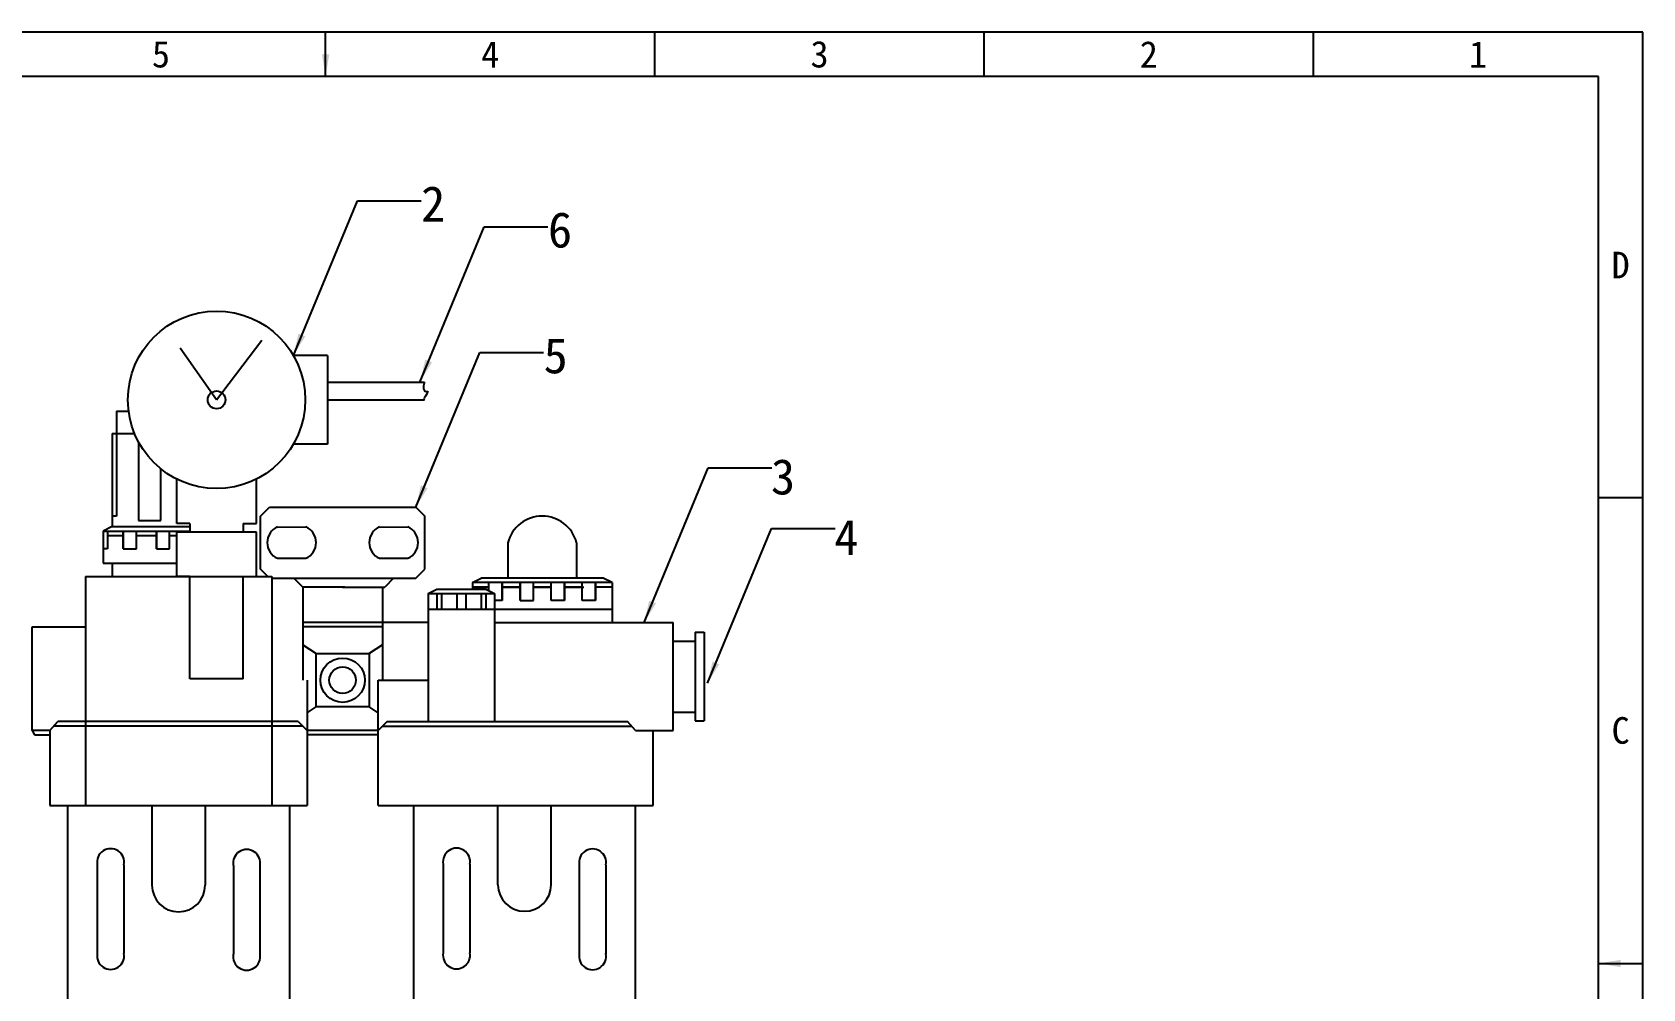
# Model space of a CAD drawing. Header units: millimetres. Extents: x 547 to 2149, y 622 to 1790.
# Drawn here: x 1966.1 to 2147.7, y 1443.4 to 1551.3 of the extents above; entities that cross this region are included whole.
import ezdxf

# ---------------------------------------------------------------- set-up
doc = ezdxf.new("R2010")
doc.units = ezdxf.units.MM
for name, color, linetype in [('仅图框使用', 7, 'Continuous'), ('元器件与线路', 7, 'Continuous'), ('英文数字标注', 3, 'Continuous')]:
    doc.layers.add(name, color=color, linetype=linetype)
doc.styles.get("Standard").update_dxf_attribs({"font": 'txt', "bigfont": 'gbcbig.shx'})
doc.dimstyles.new('ISO-25', dxfattribs={"dimtxt": 2.5, "dimasz": 2.5, "dimexe": 1.25, "dimexo": 0.625, "dimtad": 1, "dimtxsty": 'Standard', "dimcen": 2.5, "dimadec": 0, "dimazin": 0, "dimtfac": 1, "dimtmove": 0, "dimatfit": 3, "dimfxl": 0, "dimarcsym": 0})
doc.dimstyles.get("Standard").update_dxf_attribs({"dimtxt": 2, "dimasz": 3, "dimexe": 0.18, "dimexo": 0.0625, "dimgap": 0.09, "dimtad": 0, "dimtih": 1, "dimtoh": 1, "dimdec": 4, "dimzin": 0, "dimdsep": 46, "dimtxsty": 'Standard', "dimcen": 0.09, "dimaunit": 1, "dimadec": 0, "dimazin": 0, "dimtfac": 1, "dimtdec": 4, "dimtofl": 0, "dimtmove": 0, "dimatfit": 3, "dimfxl": 0, "dimtolj": 1, "dimtzin": 0, "dimarcsym": 0})

# ---------------------------------------------------------------- blocks, each defined once
blk = doc.blocks.new('电子压力表')
at = {"color": 1}
blk.add_line((0, 0), (-8.19, 11.64), dxfattribs=at)
at = {"color": 3}
blk.add_line((0, 0), (10.2, 13.48), dxfattribs=at)
for p, q in [((25, 10), (17.32, 10)), ((25, 10), (25, -10)), ((0, 0), (0, 0)), ((25, -10), (17.32, -10)), ((-9, -27.86), (-9, -17.86)), ((9, -27.86), (9, -17.86)), ((-6, -27.86), (-9, -27.86)), ((-6, -27.86), (-6, -29.86)), ((6, -27.86), (6, -29.86)), ((6, -27.86), (9, -27.86)), ((-9, -39.86), (-9, -29.86)), ((9, -29.86), (-9, -29.86)), ((9, -39.86), (9, -29.86)), ((-6, -39.86), (-9, -39.86)), ((-6, -62.89), (-6, -39.86)), ((6, -62.89), (6, -39.86)), ((6, -39.86), (9, -39.86)), ((6, -62.89), (-6, -62.89))]:
    blk.add_line(p, q)
for radius in [20, 2]:
    blk.add_circle((0, 0), radius)

msp = doc.modelspace()

# ---------------------------------------------------------------- linework, layer by layer
at = {"layer": '仅图框使用'}
for p, q in [((2147.66, 1551.28), (1850.66, 1551.28)), ((2036.28, 1546.28), (2036.28, 1551.28)), ((2073.41, 1546.28), (2073.41, 1551.28)), ((2110.53, 1546.28), (2110.53, 1551.28)), ((2147.66, 1341.28), (2147.66, 1551.28)), ((2142.66, 1546.28), (1855.66, 1546.28)), ((2142.66, 1346.28), (2142.66, 1546.28)), ((2147.66, 1498.78), (2142.66, 1498.78))]:
    msp.add_line(p, q, dxfattribs=at)
at = {"layer": '元器件与线路', "ltscale": 0.3}
for p, q in [((1999.37, 1511.83), (2010.32, 1511.83)), ((1999.37, 1509.83), (2010.32, 1509.83))]:
    msp.add_line(p, q, dxfattribs=at)
at = {"layer": '元器件与线路'}
for p, q in [((1975.58, 1508.55), (1976.95, 1508.55)), ((1975.58, 1508.55), (1975.58, 1496.72)), ((1975.08, 1506.05), (1975.08, 1495.54)), ((1975.08, 1506.05), (1977.61, 1506.05)), ((1978.08, 1505.05), (1978.08, 1496.22)), ((1980.58, 1496.22), (1980.58, 1502.05)), ((1975.58, 1496.72), (1975.08, 1496.72)), ((1978.08, 1496.22), (1980.58, 1496.22)), ((1991.83, 1496.72), (1992.83, 1497.72)), ((1991.83, 1490.72), (1991.83, 1496.72)), ((1992.83, 1497.72), (2009.33, 1497.72)), ((2009.33, 1497.72), (2010.33, 1496.72)), ((2010.33, 1490.72), (2010.33, 1496.72)), ((1975.08, 1495.54), (1974.08, 1495.04)), ((1974.08, 1495.04), (1974.08, 1491.4)), ((1974.08, 1495.04), (1983.87, 1495.04)), ((1974.58, 1495.04), (1974.58, 1493.04)), ((1974.58, 1494.54), (1976.33, 1494.54)), ((1975.08, 1495.54), (1983.87, 1495.54)), ((1976.33, 1495.04), (1976.33, 1493.04)), ((1976.33, 1493.04), (1976.33, 1495.04)), ((1977.83, 1493.04), (1977.83, 1495.04)), ((1977.83, 1494.54), (1980.08, 1494.54)), ((1980.08, 1495.04), (1980.08, 1493.04)), ((1980.08, 1493.04), (1980.08, 1495.04)), ((1981.58, 1493.04), (1981.58, 1495.04)), ((1981.58, 1494.54), (1982.37, 1494.54)), ((1983.58, 1494.9), (1983.58, 1495.04)), ((1993.73, 1495.49), (1996.93, 1495.5)), ((2005.23, 1495.49), (2008.43, 1495.5)), ((1974.58, 1493.04), (1974.08, 1493.04)), ((1976.33, 1493.04), (1977.83, 1493.04)), ((1980.08, 1493.04), (1981.58, 1493.04)), ((2019.71, 1493.72), (2019.71, 1489.72)), ((2027.46, 1493.72), (2027.46, 1489.72)), ((1974.08, 1491.4), (1982.37, 1491.4)), ((1975.08, 1491.4), (1975.08, 1489.9)), ((1993.74, 1491.97), (1996.93, 1491.97)), ((2005.24, 1491.97), (2008.43, 1491.97)), ((1972.08, 1489.9), (1972.08, 1464.1)), ((1972.08, 1489.9), (1993.08, 1489.9)), ((1992.66, 1489.9), (1991.83, 1490.72)), ((1993.08, 1489.9), (1993.08, 1464.1)), ((1993.08, 1489.72), (2009.33, 1489.72)), ((1995.58, 1489.72), (1996.58, 1488.72)), ((2006.83, 1489.72), (2005.83, 1488.72)), ((2006.83, 1489.72), (2006.83, 1489.72)), ((2009.33, 1489.72), (2010.33, 1490.72)), ((2015.71, 1489.22), (2016.71, 1489.72)), ((2031.46, 1489.22), (2015.71, 1489.22)), ((2015.71, 1489.22), (2015.71, 1488.48)), ((2030.46, 1489.72), (2016.71, 1489.72)), ((2017.58, 1488.29), (2017.58, 1489.22)), ((2019.08, 1489.22), (2019.08, 1487.22)), ((2019.08, 1487.22), (2019.08, 1489.22)), ((2021.08, 1489.22), (2021.08, 1487.22)), ((2021.08, 1487.22), (2021.08, 1489.22)), ((2022.58, 1487.22), (2022.58, 1489.22)), ((2024.58, 1487.22), (2024.58, 1489.22)), ((2026.08, 1489.22), (2026.08, 1487.22)), ((2026.08, 1487.22), (2026.08, 1489.22)), ((2028.08, 1487.22), (2028.08, 1489.22)), ((2029.58, 1489.22), (2029.58, 1487.22)), ((2029.58, 1487.22), (2029.58, 1489.22)), ((2031.46, 1489.22), (2030.46, 1489.72)), ((2031.46, 1489.22), (2031.46, 1484.72)), ((2001.33, 1488.72), (1996.58, 1488.72)), ((1996.58, 1488.72), (1996.58, 1478.22)), ((2001.08, 1488.72), (2005.83, 1488.72)), ((2005.59, 1488.72), (2005.59, 1478.22)), ((2010.71, 1487.98), (2011.71, 1488.48)), ((2010.71, 1487.98), (2010.71, 1473.55)), ((2010.71, 1487.98), (2018.21, 1487.98)), ((2011.71, 1488.48), (2017.21, 1488.48)), ((2011.71, 1487.98), (2011.71, 1486.22)), ((2012.21, 1487.98), (2012.21, 1486.22)), ((2013.96, 1487.98), (2013.96, 1486.22)), ((2014.96, 1487.98), (2014.96, 1486.22)), ((2017.58, 1488.72), (2015.71, 1488.72)), ((2015.71, 1488.72), (2017.58, 1488.72)), ((2016.71, 1487.98), (2016.71, 1486.22)), ((2017.21, 1488.48), (2018.21, 1487.98)), ((2017.21, 1487.98), (2017.21, 1486.22)), ((2018.21, 1487.98), (2018.21, 1473.55)), ((2019.08, 1487.22), (2018.21, 1487.22)), ((2021.08, 1488.72), (2019.08, 1488.72)), ((2019.08, 1488.72), (2021.08, 1488.72)), ((2021.08, 1487.22), (2022.58, 1487.22)), ((2024.58, 1488.72), (2022.58, 1488.72)), ((2022.58, 1488.72), (2024.58, 1488.72)), ((2026.08, 1487.22), (2024.58, 1487.22)), ((2028.08, 1488.72), (2026.08, 1488.72)), ((2026.08, 1488.72), (2028.27, 1488.72)), ((2029.58, 1487.22), (2028.08, 1487.22)), ((2031.46, 1488.72), (2029.58, 1488.72)), ((2010.71, 1486.22), (2031.46, 1486.22)), ((1966.08, 1472.55), (1966.08, 1484.22)), ((1966.08, 1484.22), (1972.08, 1484.22)), ((2010.71, 1484.72), (1996.58, 1484.72)), ((2005.59, 1484.22), (1996.58, 1484.22)), ((2018.21, 1484.72), (2038.34, 1484.72)), ((2038.34, 1472.55), (2038.34, 1484.72)), ((2040.84, 1483.63), (2040.84, 1473.63)), ((2040.84, 1483.63), (2041.84, 1483.63)), ((2041.84, 1483.63), (2041.84, 1473.63)), ((1996.58, 1482.22), (1998.08, 1481.22)), ((2005.59, 1482.22), (2004.08, 1481.22)), ((2038.34, 1482.63), (2040.84, 1482.63)), ((1998.08, 1481.22), (2004.08, 1481.22)), ((1998.08, 1475.22), (1998.08, 1481.22)), ((2004.08, 1481.22), (2004.08, 1475.22)), ((1997.08, 1478.22), (1997.08, 1464.1)), ((2005.09, 1478.22), (2010.71, 1478.22)), ((2005.09, 1464.1), (2005.09, 1478.22)), ((1997.08, 1474.55), (1998.08, 1475.22)), ((2004.08, 1475.22), (1998.08, 1475.22)), ((2005.09, 1474.55), (2004.08, 1475.22)), ((2038.34, 1474.63), (2040.84, 1474.63)), ((1966.58, 1473.05), (1966.58, 1473.05)), ((1968.08, 1472.55), (1968.97, 1473.55)), ((1996.58, 1473.05), (1968.53, 1473.05)), ((1996.08, 1473.55), (1968.97, 1473.55)), ((1996.08, 1473.55), (1997.08, 1472.55)), ((2006.09, 1473.55), (2005.09, 1472.55)), ((2005.59, 1473.05), (2033.64, 1473.05)), ((2006.09, 1473.55), (2033.19, 1473.55)), ((2034.09, 1472.55), (2033.19, 1473.55)), ((2040.84, 1473.63), (2041.84, 1473.63)), ((1968.08, 1472.55), (1966.08, 1472.55)), ((1966.08, 1472.55), (1966.36, 1472.05)), ((1966.36, 1472.05), (1968.08, 1472.05)), ((1968.08, 1472.55), (1968.08, 1464.1)), ((2005.09, 1472.55), (1997.08, 1472.55)), ((2005.09, 1472.05), (1997.08, 1472.05)), ((2034.09, 1472.55), (2038.34, 1472.55)), ((2036.08, 1464.1), (2036.08, 1472.55)), ((1968.08, 1464.1), (1997.08, 1464.1)), ((1970.08, 1464.1), (1970.08, 1417.1)), ((1979.58, 1464.1), (1979.58, 1455.1)), ((1985.58, 1464.1), (1985.58, 1455.1)), ((1995.08, 1464.1), (1995.08, 1417.1)), ((2005.09, 1464.1), (2036.08, 1464.1)), ((2009.09, 1417.16), (2009.09, 1464.1)), ((2018.59, 1455.16), (2018.59, 1464.1)), ((2024.59, 1455.16), (2024.59, 1464.1)), ((2034.09, 1417.16), (2034.09, 1464.1)), ((1973.42, 1457.42), (1973.42, 1447.42)), ((1976.42, 1457.42), (1976.42, 1447.42)), ((1988.76, 1457.33), (1988.76, 1447.33)), ((1991.76, 1457.33), (1991.76, 1447.33)), ((2012.42, 1457.48), (2012.42, 1447.48)), ((2015.42, 1457.48), (2015.42, 1447.48)), ((2027.76, 1457.38), (2027.76, 1447.38)), ((2030.76, 1457.38), (2030.76, 1447.38))]:
    msp.add_line(p, q, dxfattribs=at)
for radius in [2.5, 1.5]:
    msp.add_circle((2001.08, 1478.22), radius, dxfattribs=at)
for centre, radius, start, end in [((2023.58, 1492.72), 4, 14.4775, 165.5225), ((1994.51, 1493.73), 1.93, 113.6482, 246.3518), ((1996.16, 1493.73), 1.93, 293.6482, 66.3518), ((2006.01, 1493.73), 1.93, 113.6482, 246.3518), ((2007.66, 1493.73), 1.93, 293.6482, 66.3518), ((1974.92, 1457.69), 1.53, 349.5926, 190.4074), ((1990.26, 1457.6), 1.53, 349.5926, 190.4074), ((2013.92, 1457.75), 1.53, 349.5926, 190.4074), ((2029.26, 1457.66), 1.53, 349.5926, 190.4074), ((1982.58, 1455.1), 3, 180, 0), ((2021.59, 1455.16), 3, 180, 0), ((1974.92, 1447.14), 1.53, 169.5926, 10.4074), ((1990.26, 1447.05), 1.53, 169.5926, 10.4074), ((2013.92, 1447.2), 1.53, 169.5926, 10.4074), ((2029.26, 1447.11), 1.53, 169.5926, 10.4074)]:
    msp.add_arc(centre, radius, start, end, dxfattribs=at)
msp.add_open_spline([(2010.31, 1511.83), (2010.26, 1511.85), (2009.99, 1510.66), (2011.1, 1510.92), (2009.99, 1509.83), (2010.32, 1509.83)], degree=3, knots=[0.109404, 0.109404, 0.109404, 0.109404, 0.939574, 1.276255, 2.26817, 2.26817, 2.26817, 2.26817], dxfattribs=at)

# ---------------------------------------------------------------- block references
at = {"layer": '元器件与线路', "xscale": 0.5, "yscale": 0.4999999999995453, "zscale": 0.5}
msp.add_blockref('电子压力表', (1986.87, 1509.83), dxfattribs=at)

# ---------------------------------------------------------------- texts
at = {"layer": '仅图框使用', "char_height": 3, "attachment_point": 5}
for s, insert, width in [('{\\fSimSun|b0|i0|c134|p2;5}', (1980.6, 1548.78), 37.125), ('{\\fSimSun|b0|i0|c134|p2;4}', (2017.72, 1548.78), 37.125), ('{\\fSimSun|b0|i0|c134|p2;3}', (2054.85, 1548.78), 37.125), ('{\\fSimSun|b0|i0|c134|p2;2}', (2091.97, 1548.78), 37.125), ('{\\fSimSun|b0|i0|c134|p2;1}', (2129.1, 1548.78), 37.125), ('{\\fSimSun|b0|i0|c134|p2;D}', (2145.16, 1525.03), 5), ('{\\fSimSun|b0|i0|c134|p2;C}', (2145.16, 1472.53), 5)]:
    msp.add_mtext(s, dxfattribs=dict(at, insert=insert, width=width))
at = {"layer": '英文数字标注', "char_height": 4, "width": 3.7672, "attachment_point": 1}
for s, insert in [('\\A1;{\\fSimSun|b0|i0|c134|p2;2}', (2009.93, 1533.93)), ('\\A1;{\\fSimSun|b0|i0|c134|p2;6}', (2024.23, 1531)), ('\\A1;{\\fSimSun|b0|i0|c134|p2;5}', (2023.74, 1516.82)), ('\\A1;{\\fSimSun|b0|i0|c134|p2;3}', (2049.37, 1503.16)), ('\\A1;{\\fSimSun|b0|i0|c134|p2;4}', (2056.51, 1496.32))]:
    msp.add_mtext(s, dxfattribs=dict(at, insert=insert))

# ---------------------------------------------------------------- leaders
at = {"layer": '仅图框使用'}
for points in [[(1999.16, 1546.28), (1999.16, 1551.28)], [(2142.66, 1446.28), (2147.66, 1446.28)]]:
    msp.add_leader(points, dimstyle='ISO-25', override={"dimgap": 0.625, "dimtad": 0}, dxfattribs=at)
at = {"layer": '英文数字标注'}
for points in [[(1995.53, 1514.83), (2002.74, 1532.27), (2009.93, 1532.27)], [(2009.82, 1511.9), (2017.03, 1529.34), (2024.23, 1529.34)], [(2009.33, 1497.72), (2016.54, 1515.16), (2023.74, 1515.16)], [(2035.07, 1484.72), (2042.28, 1502.16), (2049.48, 1502.16)], [(2042.21, 1477.87), (2049.42, 1495.32), (2056.62, 1495.32)]]:
    msp.add_leader(points, dimstyle='Standard', override={"dimasz": 2.5, "dimgap": 0.09, "dimtad": 0}, dxfattribs=at)

doc.saveas('drawing.dxf')
